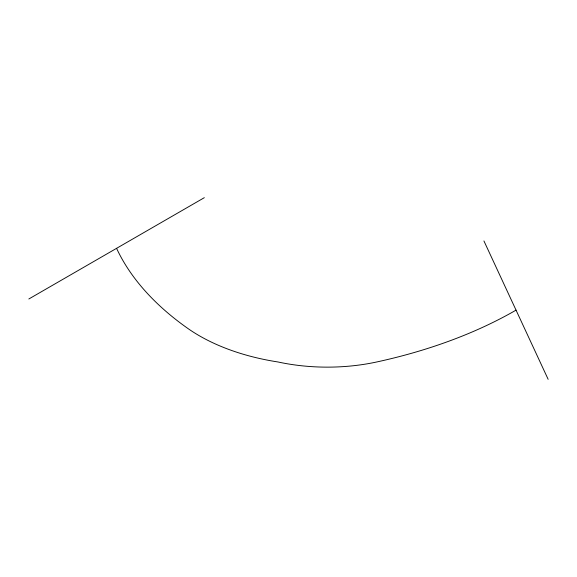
<?xml version="1.0" encoding="UTF-8"?>
<svg xmlns="http://www.w3.org/2000/svg" width="577" height="577" viewBox="0 0 577 577"><rect width="100%" height="100%" fill="white"/><g stroke="black" fill="none" stroke-linecap="round" stroke-linejoin="round"><path stroke-width="0.87" d="M28.85 298.98L204.308 197.68M483.93 240.941L548.15 379.32M516.04 310.13A392.403 226.552 0 0 1 376.997 361.916A140.709 81.234 0 0 1 277.912 361.959A175.249 101.177 0 0 1 187.741 328.371A369.554 213.36 0 0 1 116.576 248.334"/></g></svg>
